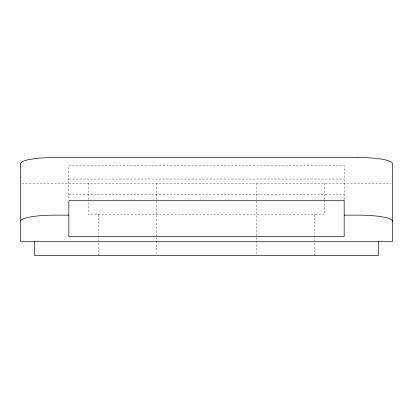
<?xml version="1.0" encoding="UTF-8"?>
<svg xmlns="http://www.w3.org/2000/svg" width="413" height="413" viewBox="0 0 413 413"><rect width="100%" height="100%" fill="white"/><g stroke="black" fill="none" stroke-linecap="round" stroke-linejoin="round"><path stroke-width="0.31" stroke-dasharray="2.06 1.55" d="M68.832 179.03L344.168 179.03M21.941 183.212L391.059 183.212M68.832 194.688L344.168 194.688M344.168 199.52L344.168 165.881L68.832 165.881L68.832 199.52M324.747 183.212L324.747 199.649M324.747 200.279L324.747 214.187L88.253 214.187L88.253 200.279M314.463 214.187L314.463 255.487M256.406 183.212L256.406 254.196M156.594 183.212L156.594 254.196M98.537 214.187L98.537 255.487M88.253 183.212L88.253 199.649"/><path stroke-width="0.62" d="M68.832 215.132L55.068 215.132A34.418 5.978 0 0 0 20.65 221.11M344.168 215.132L357.932 215.132A34.418 5.978 0 0 1 392.35 221.11M378.582 241.719L378.582 255.487L34.418 255.487L34.418 241.719M357.932 157.513L55.068 157.513A34.418 5.978 0 0 0 20.65 163.491L20.65 241.719L392.35 241.719L392.35 163.491A34.418 5.978 0 0 0 357.932 157.513M344.168 200.728L68.832 200.728L68.832 236.649L344.168 236.649L344.168 200.728"/></g></svg>
